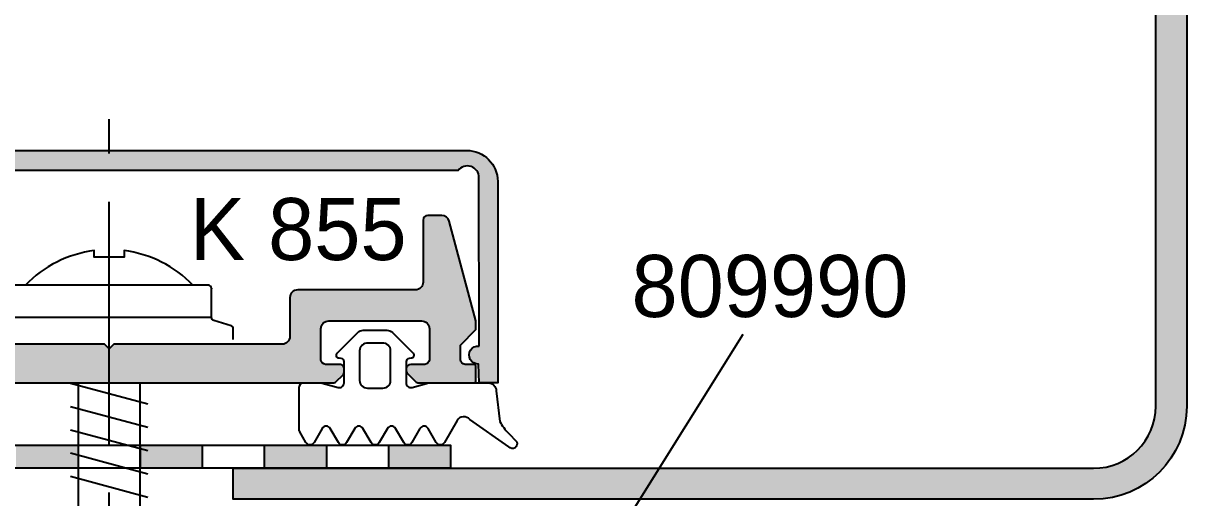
# Model space of a CAD drawing. Header units: millimetres. Extents: x -153 to 2280, y 0 to 724.
# Drawn here: x 2185.09 to 2222.58, y 521.94 to 537.24 of the extents above; entities that cross this region are included whole.
import ezdxf
from ezdxf.enums import TextEntityAlignment as Align

# ---------------------------------------------------------------- set-up
doc = ezdxf.new("R2010")
doc.units = ezdxf.units.MM
doc.header["$LTSCALE"] = 0.025
doc.header["$MEASUREMENT"] = 0
doc.linetypes.add('CENTER', pattern=[2, 1.25, -0.25, 0.25, -0.25])
for name, color, linetype in [('ASSI', 1, 'CENTER'), ('FILL', 253, 'Continuous'), ('FINE', 7, 'Continuous'), ('GOMMA', 80, 'Continuous'), ('GROSSA', 8, 'Continuous'), ('QUOTE', 254, 'Continuous'), ('TESTO', 2, 'Continuous')]:
    doc.layers.add(name, color=color, linetype=linetype)
doc.styles.add('Aluk Text', font='GOTHIC.TTF')

# ---------------------------------------------------------------- blocks, each defined once
blk = doc.blocks.new('k0855')
at = {"layer": 'GROSSA'}
blk.add_lwpolyline([(11.64999999999986, 0.8000000000004093, -0.4142135623730784), (11.14999999999986, 0.3000000000004093), (0.2999999999997272, 0.3000000000000682), (0, 0), (-0.3000000000001819, 0.3000000000000682), (-11.15000000000009, 0.2999999999997272, -0.4142135623731075), (-11.65000000000009, 0.7999999999997272), (-11.65000000000009, 3.300000000000637, 0.414213562373095), (-12.15000000000009, 3.800000000000637), (-19.75, 3.800000000000523, -0.414213562373095), (-20.25, 4.300000000000523), (-20.25, 8.300000000000523, 0.4142135623730795), (-20.55000000000018, 8.600000000000477), (-21.59774739507475, 8.600000000000477, 0.3394542588633896), (-21.88752514296152, 8.377645713531251), (-23.65000000000009, 1.800000000000523), (-23.65000000000009, 1.24487273393197), (-22.65000000000009, 0.2448727339319703), (-22.65000000000009, -0.6999999999995907, -0.4142135623731159), (-22.95000000000027, -0.9999999999995453), (-23.5, -0.9999999999995453, 0.414213562373109), (-23.65000000000009, -1.149999999999523), (-23.65000000000009, -2.049999999999272, 0.4142135623730534), (-23.5, -2.19999999999925), (-19.97426406871182, -2.199999999999363, 0.1989123673796788), (-19.76213203435577, -2.112132034355341), (-19.237867965644, -1.587867965643682, 0.1989123673796275), (-19.15000000000009, -1.37573593128775), (-19.15000000000009, -1.299999999999613, 0.4142135623731283), (-19.45000000000027, -0.9999999999995453), (-20.35000000000014, -0.9999999999995453, -0.414213562373095), (-20.65000000000009, -0.699999999999477), (-20.65000000000009, 1.300000000000637, -0.414213562373095), (-20.15000000000009, 1.800000000000637), (-14.15000000000009, 1.800000000000637, -0.414213562373095), (-13.65000000000009, 1.300000000000637), (-13.65000000000009, -0.699999999999477, -0.414213562373095), (-13.95000000000005, -0.9999999999995453), (-14.85000000000014, -0.9999999999995453, 0.414213562373095), (-15.15000000000009, -1.2999999999995), (-15.15000000000009, -1.475735931287431, 0.1989123673796724), (-15.06213203435618, -1.687867965643477), (-14.63786796564318, -2.112132034356478, 0.1989123673796574), (-14.42573593128691, -2.200000000000387), (14.42573593128782, -2.199999999999363, 0.1989123673796421), (14.63786796564386, -2.112132034355341), (15.06213203435573, -1.687867965643477, 0.1989123673796492), (15.14999999999964, -1.475735931287431), (15.14999999999964, -1.2999999999995, 0.4142135623731088), (14.84999999999991, -0.9999999999995453), (13.94999999999982, -0.9999999999995453, -0.414213562373095), (13.64999999999986, -0.699999999999477), (13.64999999999986, 1.300000000000637, -0.414213562373095), (14.14999999999986, 1.800000000000637), (20.13763493782221, 1.800000000000637, -0.414213562373095), (20.63763493782221, 1.300000000000637), (20.63763493782221, -0.699999999999477, -0.414213562373095), (20.33763493782226, -0.9999999999995453), (19.43763493782217, -0.9999999999995453, 0.4142135623731283), (19.13763493782221, -1.299999999999613), (19.13763493782221, -1.37573593128775, 0.198912367379612), (19.22550290346635, -1.587867965643682), (19.74976697217789, -2.112132034355341, 0.1989123673796789), (19.96189900653394, -2.199999999999363), (23.48763493782212, -2.19999999999925, 0.4142135623730674), (23.63763493782221, -2.049999999999272), (23.63763493782221, -1.149999999999523, 0.4142135623731507), (23.48763493782235, -0.9999999999995453), (22.93763493782217, -0.9999999999995453, -0.414213562373095), (22.63763493782221, -0.6999999999995907), (22.63763493782221, 0.2448727339319703), (23.63763493782221, 1.24487273393197), (23.63763493782221, 1.800000000000523), (21.91487984844571, 8.229409522551805, 0.3394542588633856), (21.43191693530116, 8.600000000000477), (20.53763493782208, 8.600000000000477, 0.4142135623730811), (20.23763493782235, 8.300000000000523), (20.23763493782212, 4.300000000000523, -0.414213562373095), (19.73763493782212, 3.800000000000523), (12.14999999999986, 3.800000000000637, 0.414213562373095), (11.64999999999986, 3.300000000000637)], format="xyb", close=True, dxfattribs=at)

msp = doc.modelspace()

# ---------------------------------------------------------------- hatches: boundary and pattern name
at = {"layer": 'FILL'}
h = msp.add_hatch(color=256, dxfattribs=at)
edge = h.paths.add_edge_path()
edge.add_line((2219.580125930882, 521.8894660294038), (2191.854126740445, 521.8894660294038))
edge.add_line((2191.854126740445, 521.8894660294038), (2191.854126740445, 522.8894660294038))
edge.add_line((2191.854126740445, 522.8894660294038), (2219.580125930882, 522.8894660294038))
edge.add_arc((2219.580125930882, 524.8894660294038), 2, 270, 360)
edge.add_line((2221.580125930882, 524.8894660294038), (2221.580125930882, 605.8257236833408))
edge.add_arc((2220.830125930882, 605.8257236833408), 0.75, 0, 116.3245309778138)
edge.add_line((2220.497534697698, 606.4979461700286), (2211.842091082925, 602.2155475258224))
edge.add_line((2211.842091082925, 602.2155475258224), (2211.398636105345, 603.1118441747395))
edge.add_line((2211.398636105345, 603.1118441747395), (2220.414943464513, 607.5727850726439))
edge.add_arc((2221.080125930882, 606.2283400992683), 1.50000000000003, 1.0800249583553523e-12, 116.3245309778147, ccw=False)
edge.add_line((2222.580125930882, 606.2283400992683), (2222.580125930882, 524.8894660294037))
edge.add_arc((2219.580125930882, 524.8894660294038), 3, -90, 0, ccw=False)
h = msp.add_hatch(color=256, dxfattribs=at)
h.paths.add_polyline_path([(2177.979126740445, 528.6418804553565, -0.4142135623730951), (2177.729126740445, 528.8918804553565), (2177.729126740445, 530.8918804553565, 0.4142135623729824), (2177.579126740445, 531.0418804553565), (2177.055253042908, 531.0418804553565, 0.3394542588634098), (2176.910364168964, 530.9307033121219), (2176.029126740445, 527.6418804553565), (2176.029126740445, 527.3643168223223), (2176.529126740445, 526.8643168223223), (2176.529126740445, 526.3918804553564, -0.4142135623729909), (2176.379126740445, 526.2418804553565), (2176.104126740445, 526.2418804553565, 0.41421356237322), (2176.029126740445, 526.1668804553565), (2176.029126740445, 525.7168804553567, 0.4142135623729423), (2176.104126740445, 525.6418804553566), (2177.866994706089, 525.6418804553566, 0.1989123673796961), (2177.973060723267, 525.6858144381786), (2178.235192757623, 525.9479464725343, 0.2320247787636509), (2178.277926956488, 526.0729464725343, 0.4517883523669222), (2178.129126740445, 526.2418804553565), (2177.679126740445, 526.2418804553565, -0.4142135623730396), (2177.529126740445, 526.3918804553565), (2177.529126740445, 527.3918804553566, -0.4142135623730951), (2177.779126740445, 527.6418804553566), (2180.779126740445, 527.6418804553566, -0.4142135623730951), (2181.029126740445, 527.3918804553566), (2181.029126740445, 526.3918804553565, -0.4142135623731505), (2180.879126740445, 526.2418804553565), (2180.429126740445, 526.2418804553565, 0.3558272389599185), (2180.28221800599, 526.1221760613232), (2180.28221800599, 525.973716883746, 0.1465428009586351), (2180.323060723267, 525.8979464725344), (2180.535192757623, 525.685814438178, 0.1989123673793989), (2180.641258774801, 525.641880455356), (2181.056349383071, 525.641880455356, -0.0001075078171090559), (2181.056521378874, 525.641880455356), (2187.854126740445, 525.6418804553563), (2187.854126740445, 526.7418804553561), (2187.704126740445, 526.8918804553563), (2182.279126740445, 526.8918804553562, -0.4142135623731075), (2182.029126740445, 527.1418804553562), (2182.029126740445, 528.3918804553566, 0.4142135623731034), (2181.779126740445, 528.6418804553566)])
h.paths.add_polyline_path([(2188.004126740445, 526.8918804553563), (2187.854126740445, 526.7418804553565), (2187.854126740445, 525.6418804553563), (2194.651732104266, 525.6418804553566, -0.0001075050098106389), (2194.651904095577, 525.6418804553566), (2195.066994706089, 525.6418804553566, 0.1989123673796943), (2195.173060723267, 525.6858144381786), (2195.385192757623, 525.8979464725345, 0.1465428009642308), (2195.4260354749, 525.9737168837494), (2195.4260354749, 526.12217606132, 0.3558272389662755), (2195.279126740445, 526.2418804553565), (2194.829126740445, 526.2418804553565, -0.4142135623730396), (2194.679126740445, 526.3918804553565), (2194.679126740445, 527.3918804553566, -0.4142135623730951), (2194.929126740445, 527.6418804553566), (2197.922944209356, 527.6418804553566, -0.4142135623730951), (2198.172944209356, 527.3918804553566), (2198.172944209356, 526.3918804553565, -0.4142135623731505), (2198.022944209356, 526.2418804553565), (2197.572944209356, 526.2418804553565, 0.3558272389651755), (2197.426035474901, 526.1221760613205), (2197.4260354749, 526.0237168837486, 0.1465428009631723), (2197.466878192178, 525.9479464725345), (2197.729010226534, 525.6858144381786, 0.1989123673796296), (2197.835076243712, 525.6418804553566), (2199.597944209356, 525.6418804553566, 0.4142135623731784), (2199.672944209356, 525.7168804553567), (2199.672944209356, 526.1668804553565, 0.4142135623732338), (2199.597944209356, 526.2418804553565), (2199.322944209356, 526.2418804553565, -0.4142135623730951), (2199.172944209356, 526.3918804553564), (2199.172944209356, 526.8643168223223), (2199.672944209356, 527.3643168223223), (2199.672944209356, 527.6418804553565), (2198.811566664668, 530.8565852166321, 0.3394542588633538), (2198.570085208095, 531.0418804553565), (2198.122944209356, 531.0418804553565, 0.4142135623729564), (2197.972944209356, 530.8918804553566), (2197.972944209356, 528.8918804553565, -0.4142135623731034), (2197.722944209356, 528.6418804553565), (2193.929126740445, 528.6418804553566, 0.4142135623730951), (2193.679126740445, 528.3918804553566), (2193.679126740445, 527.1418804553564, -0.4142135623730783), (2193.429126740445, 526.8918804553564)])
h.paths.add_polyline_path([(2199.096716639021, 532.4904339535789, -0.720759220053041), (2199.771716639019, 532.2654339535795), (2199.777560571137, 526.8310930434191, 1.075506706590481), (2199.756705021796, 526.2499338413397), (2199.779126041044, 525.6418843978981), (2200.378729817594, 525.6418843978981), (2200.37592627878, 532.1409433119446, 0.4140643826233402), (2199.375926408503, 533.1404339535795), (2187.854126740445, 533.1404339535795), (2187.854126740445, 532.4904339535802)])
h.paths.add_polyline_path([(2176.367599354995, 533.1404339535795, 0.4142811788749139), (2175.367599381641, 532.140203101923), (2175.368869832825, 525.6418804553565), (2175.968473547569, 525.6418804553566), (2175.99044447641, 526.2499463284819, 1.075506706590503), (2175.969158752941, 526.8310899338637), (2175.971716639021, 532.2654339535795, -0.7207592200534799), (2176.646716639019, 532.4904339535815), (2187.854126740445, 532.4904339535802), (2187.854126740445, 533.1404339535795)])
at = {"layer": 'FINE'}
h = msp.add_hatch(color=256, dxfattribs=at)
h.paths.add_polyline_path([(2198.854126740445, 522.8894660294038), (2198.854126740445, 523.6394660294038), (2196.854126740445, 523.6394660294038), (2196.854126740445, 522.8894660294038)])
h.paths.add_polyline_path([(2194.854126740445, 522.8894660294038), (2194.854126740445, 523.6394660294038), (2192.854126740445, 523.6394660294038), (2192.854126740445, 522.8894660294038)])
h.paths.add_polyline_path([(2190.854126740445, 522.8894660294038), (2190.854126740445, 523.6394660294038), (2188.854126740445, 523.6394660294038), (2188.854126740445, 522.8894660294038)])
h.paths.add_polyline_path([(2186.854126740445, 522.8894660294038), (2186.854126740445, 523.6394660294038), (2184.854126740445, 523.6394660294038), (2184.854126740445, 522.8894660294038)])
h.paths.add_polyline_path([(2182.854126740445, 522.8894660294038), (2182.854126740445, 523.6394660294038), (2180.854126740445, 523.6394660294038), (2180.854126740445, 522.8894660294038)])
h.paths.add_polyline_path([(2178.854126740445, 523.6394660294038), (2176.854126740445, 523.6394660294038), (2176.854126740445, 522.8894660294038), (2178.854126740445, 522.8894660294038)])

# ---------------------------------------------------------------- linework, layer by layer
at = {"layer": 'ASSI', "ltscale": 250}
msp.add_line((2187.854126740445, 448.6667011084437), (2187.854126740445, 534.1522227062235), dxfattribs=at)
at = {"layer": 'FINE'}
for p, q in [((2191.154126740445, 527.749040477263), (2184.554126740445, 527.749040477263)), ((2186.604126740445, 525.6329599456873), (2189.104126740445, 524.9630869646095)), ((2186.604126740445, 524.8829599456873), (2189.104126740445, 524.2130869646095)), ((2186.604126740445, 524.1329599456873), (2189.104126740445, 523.4630869646095)), ((2186.604126740445, 523.3829599456873), (2189.104126740445, 522.7130869646095)), ((2186.604126740445, 522.6329599456873), (2189.104126740445, 521.9630869646095))]:
    msp.add_line(p, q, dxfattribs=at)
for points in [[(2190.554126740445, 528.7918804553558, 0.1708492709052984), (2188.333785190698, 529.9110325721726), (2188.333785190698, 529.7024075613508), (2187.374468290192, 529.7024075613508), (2187.374468290192, 529.9110325721725, 0.170849270905298), (2185.154126740445, 528.7918804553558, 0.170849270905298)], [(2191.854126740445, 527.0418804553558), (2191.854126740445, 527.3896991847175, 0.3309619514747993), (2191.782945840484, 527.4854564793377), (2191.225307640406, 527.6532831826428, -0.3309619514747942), (2191.154126740445, 527.749040477263), (2191.154126740445, 528.6918804553559, 0.414213562373095), (2191.054126740445, 528.7918804553558), (2187.854126740445, 528.7918804553558), (2184.654126740445, 528.7918804553558, 0.414213562373095), (2184.554126740445, 528.6918804553559), (2184.554126740445, 527.749040477263, -0.3309619514747942), (2184.482945840484, 527.6532831826428), (2183.925307640406, 527.4854564793377, 0.3309619514747993), (2183.854126740445, 527.3896991847175), (2183.854126740445, 527.041880455356)]]:
    msp.add_lwpolyline(points, format="xyb", dxfattribs=at)
for points in [[(2186.854126740445, 525.6418804553563), (2186.854126740445, 519.6902581195573)], [(2188.854126740445, 519.6902581195577), (2188.854126740445, 525.6418804553564)]]:
    msp.add_lwpolyline(points, dxfattribs=at)
msp.add_point((2191.154126740445, 528.6918804553559), dxfattribs=at)
at = {"layer": 'GOMMA'}
for p, q in [((2186.854126740445, 523.6394660294038), (2186.854126740445, 522.8894660294038)), ((2188.854126740445, 523.6394660294038), (2188.854126740445, 522.8894660294038)), ((2190.854126740445, 523.6394660294038), (2190.854126740445, 522.8894660294038)), ((2192.854126740445, 523.6394660294038), (2192.854126740445, 522.8894660294038)), ((2194.854126740445, 523.6394660294038), (2194.854126740445, 522.8894660294038)), ((2196.854126740445, 523.6394660294038), (2196.854126740445, 522.8894660294038))]:
    msp.add_line(p, q, dxfattribs=at)
for points in [[(2194.126035474901, 525.6418805826702), (2194.651732104489, 525.6418805826702, -0.04008518434644911), (2194.715554961254, 525.6367694566136), (2195.237212618135, 525.4969917087267, 0.4931454260312356), (2195.4260354749, 525.6418805826701), (2195.4260354749, 526.3306745058171, 0.3888787318528493), (2195.334751049175, 526.4302939756263), (2195.267319900625, 526.436193436693, -0.6370702608073786), (2195.205324796781, 526.6065235846207), (2195.867458490127, 527.2686572779668, -0.1989123673796624), (2196.044235185424, 527.3418805826701), (2196.807835764377, 527.3418805826701, -0.1989123673796531), (2196.984612459673, 527.2686572779667), (2197.646746153019, 526.6065235846207, -0.637070260807382), (2197.584751049175, 526.436193436693), (2197.517319900626, 526.4302939756263, 0.3888787318528493), (2197.426035474901, 526.3306745058171), (2197.4260354749, 525.6418805826702, 0.4931454260312984), (2197.614858331666, 525.4969917087268), (2198.155590970674, 525.6418805826702), (2200.0760354749, 525.6418805826701, -0.414213562373095), (2200.3260354749, 525.3918805826701), (2200.444186375591, 524.4015823022339, 0.07546705698885331), (2200.721010679988, 524.0203386805329), (2200.988757991887, 523.7414616013816, -0.8769764629927514), (2200.737905157364, 523.5816507206675), (2199.4748840293, 524.4614025512174, 0.5220051325606435), (2199.066141665338, 524.4265735314834), (2198.656400251628, 523.7168805814907, -0.5773502698239583), (2198.39659263035, 523.7168805806623), (2198.131285008776, 524.1764068623726, 0.5773502700173055), (2197.871477387454, 524.1764068616195), (2197.606169770774, 523.7168805821203, -0.5773502704903818), (2197.346362149347, 523.716880581183), (2197.081054525255, 524.1764068621118, 0.5773502691896144), (2196.82124690412, 524.1764068621118), (2196.555939285895, 523.7168805819248, -0.5773502699886969), (2196.296131664579, 523.7168805811829), (2196.030824040713, 524.1764068621118, 0.5773502691896144), (2195.771016419578, 524.1764068621118), (2195.505708801353, 523.7168805819248, -0.5773502699886969), (2195.245901180038, 523.7168805811829), (2194.980593556172, 524.1764068621117, 0.5773502691896142), (2194.720785935036, 524.1764068621117), (2194.455478314539, 523.7168805819247, -0.5773502699886992), (2194.195670693224, 523.7168805811827), (2193.996131664457, 524.0624923182302, -0.1316524980088336), (2193.976035474901, 524.1374923184454), (2193.976035474901, 525.4918805826702, -0.4142135623731505)], [(2195.9260354749, 526.6761422493323), (2195.926035474901, 525.7253403934141, 0.4142135623730284), (2196.176035474901, 525.4753403934142), (2196.6760354749, 525.4753403934141, 0.414213562373095), (2196.9260354749, 525.7253403934141), (2196.9260354749, 526.6761422493323, 0.4410091218320472), (2196.653413538536, 526.9251166415801), (2196.198657411265, 526.9251166415802, 0.4410091218321642)]]:
    msp.add_lwpolyline(points, format="xyb", close=True, dxfattribs=at)
msp.add_lwpolyline([(2198.854126740445, 522.8894660294038), (2176.854126740445, 522.8894660294038), (2176.854126740445, 523.6394660294038), (2198.854126740445, 523.6394660294038)], close=True, dxfattribs=at)
at = {"layer": 'GROSSA'}
for points in [[(2219.580125930882, 521.8894660294038), (2191.854126740445, 521.8894660294038), (2191.854126740445, 522.8894660294038), (2219.580125930882, 522.8894660294038, 0.4142135623730948), (2221.580125930882, 524.8894660294038), (2221.580125930882, 605.8257236833408, 0.5561616287088142), (2220.497534697698, 606.4979461700286), (2211.842091082925, 602.2155475258224), (2211.398636105345, 603.1118441747395), (2220.414943464513, 607.572785072644, -0.5561616287088186), (2222.580125930882, 606.2283400992683), (2222.580125930882, 524.8894660294038, -0.4142135623730948)], [(2199.777560571137, 526.8310930434191), (2199.771716639019, 532.2654339535795, 0.7207592200530415), (2199.096716639021, 532.4904339535789), (2176.646716639019, 532.4904339535815, 0.7207592200534798), (2175.971716639021, 532.2654339535795), (2175.969158752941, 526.8310899338637, -1.075506706590505), (2175.99044447641, 526.2499463284819), (2175.968473547569, 525.6418804553566), (2175.368869832825, 525.6418804553566), (2175.367599381641, 532.140203101923, -0.4142811788749139), (2176.367599354995, 533.1404339535795), (2199.375926408503, 533.1404339535795, -0.4140643826233402), (2200.37592627878, 532.1409433119446), (2200.378729817594, 525.6418843978981), (2199.779126041044, 525.6418843978981), (2199.756705021796, 526.2499338413397, -1.07550670659048)]]:
    msp.add_lwpolyline(points, format="xyb", close=True, dxfattribs=at)
at = {"layer": 'QUOTE'}
msp.add_line((2204.5923609582, 521.3008451702494), (2208.281835274761, 527.2161191885784), dxfattribs=at)

# ---------------------------------------------------------------- block references
at = {"layer": 'QUOTE', "xscale": 0.5, "yscale": 0.5, "zscale": 0.5}
msp.add_blockref('k0855', (2187.854126740445, 526.7418804553563), dxfattribs=at)

# ---------------------------------------------------------------- texts
at = {"layer": 'TESTO', "style": 'Aluk Text'}
for s, p in [('K 855', (2193.944578564183, 530.6048003623779)), ('809990', (2209.149538593049, 528.7687467815686))]:
    msp.add_text(s, height=2, dxfattribs=at).set_placement(p, align=Align.MIDDLE)

doc.saveas('drawing.dxf')
